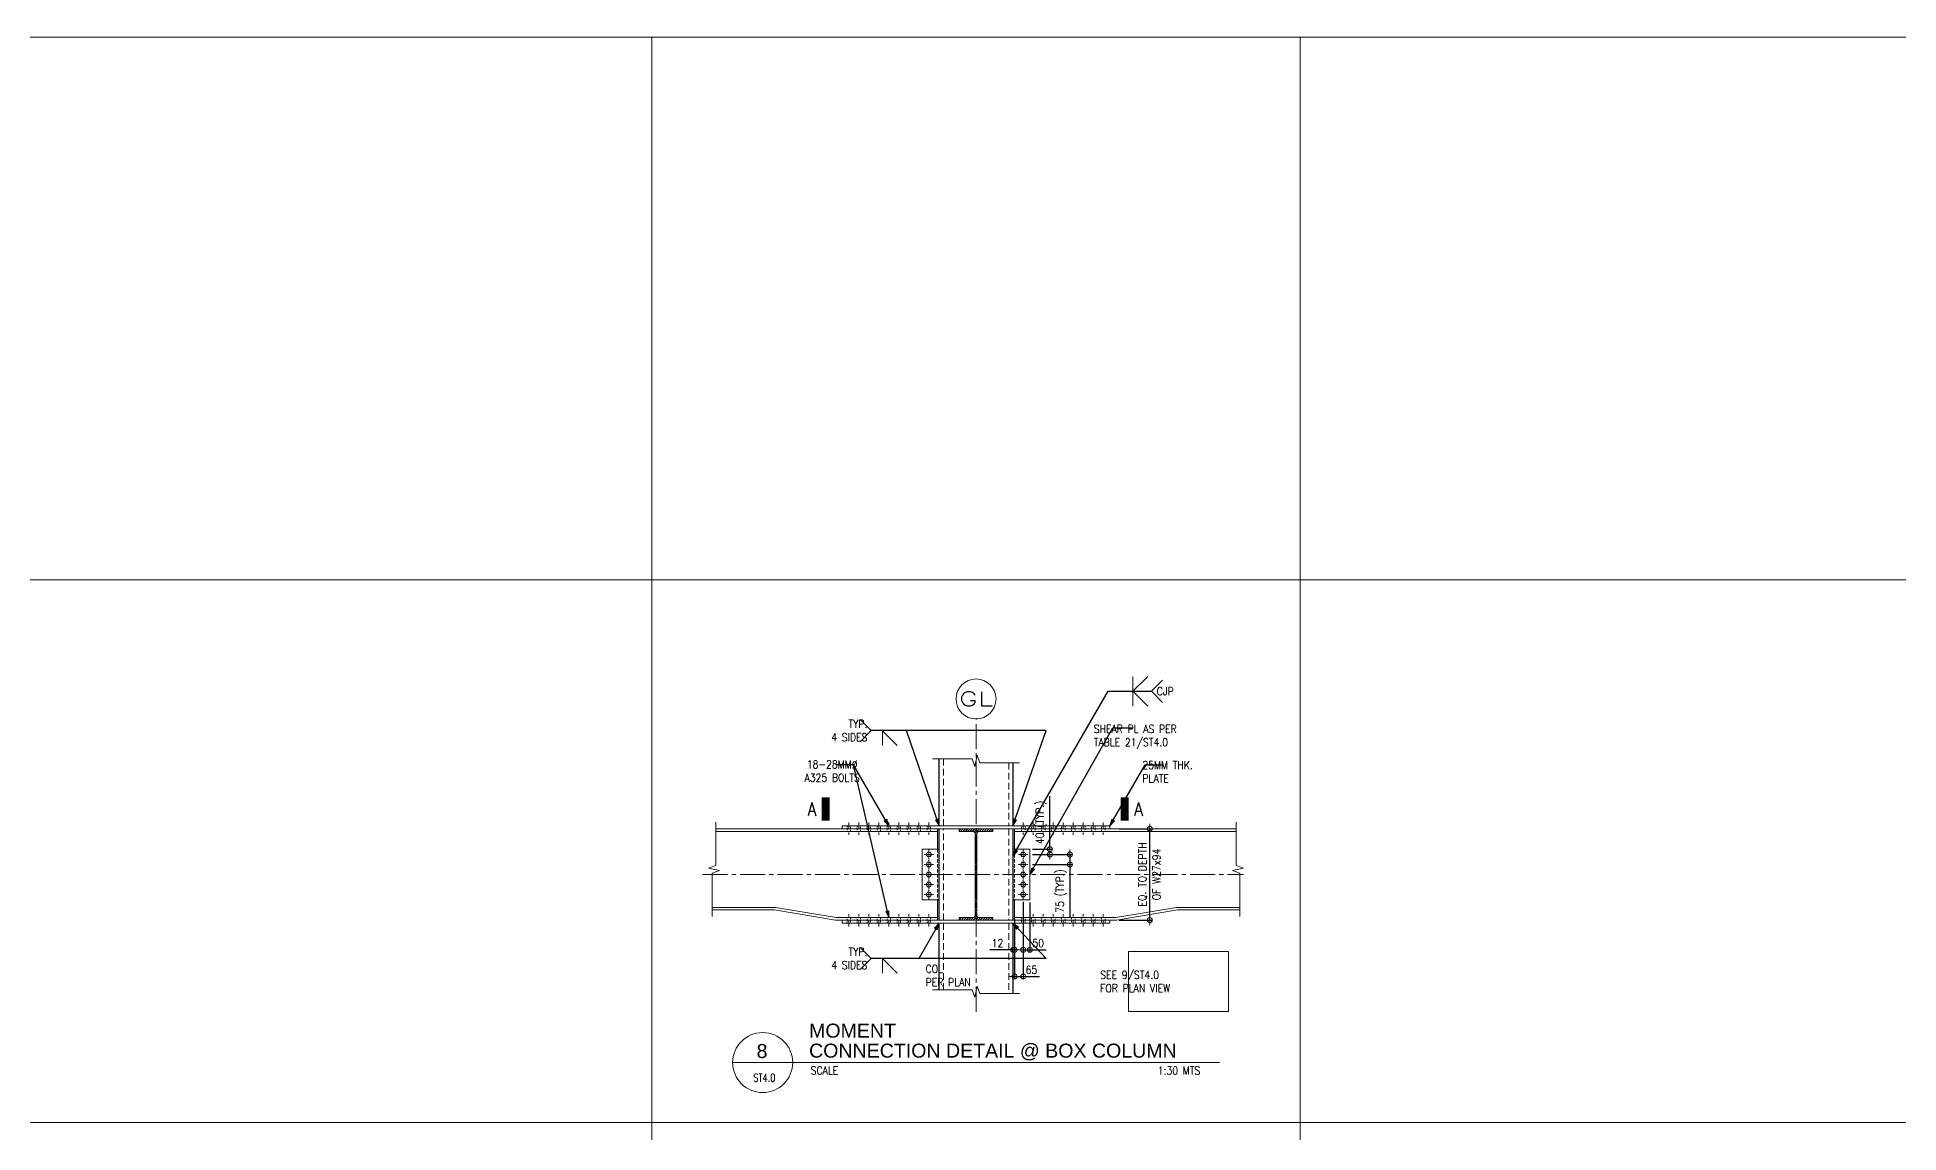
# Model space of a CAD drawing. Header units: millimetres. Extents: x 0 to 437400, y -4782 to 73710.
# Drawn here: x 78010 to 91969, y 12128 to 20340 of the extents above; entities that cross this region are included whole.
import ezdxf
from ezdxf.enums import TextEntityAlignment as Align

# ---------------------------------------------------------------- set-up
doc = ezdxf.new("R2010")
doc.units = ezdxf.units.MM
doc.header["$LTSCALE"] = 10
doc.header["$MEASUREMENT"] = 0
for name, pattern in [('CENTER', [50.8, 31.75, -6.35, 6.35, -6.35]), ('CENTER2', [1.125, 0.75, -0.125, 0.125, -0.125]), ('HIDDEN', [0.375, 0.25, -0.125]), ('PHANTOM2', [1.25, 0.625, -0.125, 0.125, -0.125, 0.125, -0.125])]:
    doc.linetypes.add(name, pattern=pattern)
doc.layers.get('0').update_dxf_attribs({"lineweight": 9})
for name, color, linetype, lineweight in [('.1 - NUMBER 8', 8, 'Continuous', 9), ('BOLT HOLES', 2, 'HIDDEN', 9), ('COLUMN', 5, 'Continuous', 30), ('DIM', 1, 'Continuous', 5), ('HATCH', 8, 'Continuous', 5), ('OUTLINE', 1, 'HIDDEN', 9), ('S-ANNO-DIMS', 1, 'Continuous', 5), ('S-Anno-Symb', 52, 'PHANTOM2', 9), ('S-Anno-Text', 52, 'Continuous', 15), ('S-ANNO-WELD', 1, 'Continuous', 9), ('S-BEAM-IDEN', 2, 'Continuous', 9), ('S-BRACE', 2, 'Continuous', 9), ('S-DETL-FAST', 40, 'Continuous', 9), ('S-Grid-iden', 52, 'Continuous', 9), ('S_GRID LINES', 252, 'Continuous', 5), ('S_PLATE', 2, 'Continuous', 15)]:
    doc.layers.add(name, color=color, linetype=linetype, lineweight=lineweight)
doc.layers.add('S-DETL-GRID', color=62, linetype='Continuous', lineweight=9, plot=False)
doc.styles.add('1', font='romans.shx', dxfattribs={"width": 0.85, "height": 60})
doc.styles.add('2', font='simplex.shx', dxfattribs={"width": 0.95, "height": 40})
doc.styles.add('200', font='simplex.shx', dxfattribs={"width": 0.85, "height": 40})
doc.styles.add('3', font='simplex.shx', dxfattribs={"width": 1.5, "height": 70})
doc.styles.add('SHEETNAME', font='simplex.shx', dxfattribs={"width": 0.75, "height": 200})
doc.styles.add('TITLE1', font='HELV.shx', dxfattribs={"height": 500})
doc.dimstyles.new('ESCA30', dxfattribs={"dimtxt": 60, "dimasz": 0.5, "dimexe": 20, "dimexo": 20, "dimgap": 20, "dimtad": 1, "dimdec": 0, "dimrnd": 1, "dimdsep": 46, "dimtxsty": '1', "dimblk1": 'ESCADIM_ARW', "dimblk2": 'ESCADIM_ARW', "dimsah": 1, "dimcen": 50, "dimclrd": 256, "dimclre": 256, "dimclrt": 52, "dimadec": 0, "dimazin": 0, "dimtfac": 1, "dimtdec": 0, "dimtofl": 0, "dimtmove": 0, "dimatfit": 3, "dimldrblk": 'ESCADIM_ARW', "dimfxl": 1, "dimtolj": 1, "dimtzin": 0, "dimarcsym": 0})
doc.dimstyles.new('ESCA_ARW$7', dxfattribs={"dimtxt": 200, "dimasz": 1, "dimexe": 100, "dimexo": 100, "dimgap": 100, "dimtad": 1, "dimdec": 0, "dimrnd": 1, "dimdsep": 46, "dimtxsty": '1', "dimblk1": 'dim_arw', "dimblk2": 'dim_arw', "dimsah": 1, "dimcen": 50, "dimclrd": 1, "dimclre": 256, "dimclrt": 52, "dimadec": 0, "dimazin": 0, "dimtfac": 1, "dimtofl": 0, "dimtmove": 0, "dimatfit": 3, "dimldrblk": 'dim_arw', "dimfxl": 1, "dimtolj": 1, "dimtzin": 0, "dimarcsym": 0})

# ---------------------------------------------------------------- blocks, each defined once
blk = doc.blocks.new('HBOLTP')
at = {"color": 0, "linetype": 'ByBlock'}
blk.add_lwpolyline([(-0.25, 0.43), (-0.5, 0), (-0.25, -0.43), (0.25, -0.43), (0.5, 0), (0.25, 0.43)], close=True, dxfattribs=at)
blk.add_circle((0, 0), 0.433, dxfattribs=at)
blk = doc.blocks.new('ESCADIM_ARW')
at = {"color": 9}
blk.add_line((75, 0), (-75, 0), dxfattribs=at)
blk.add_circle((0, 0), 37.5, dxfattribs=at)
blk = doc.blocks.new('*D166')
at = {"layer": 'Defpoints', "color": 0, "transparency": 16777216}
for p in [(86104, 14406), (86353, 14406), (86104, 13722)]:
    blk.add_point(p, dxfattribs=at)
at = {"layer": 'S-ANNO-DIMS', "lineweight": -2, "transparency": 16777216}
for p, q in [((86124, 14406), (86373, 14406)), ((86353, 13723), (86353, 14406)), ((86124, 13722), (86373, 13722))]:
    blk.add_line(p, q, dxfattribs=at)
at = {"layer": 'S-ANNO-DIMS', "lineweight": -2, "transparency": 16777216, "xscale": 0.5, "yscale": 0.5, "zscale": 0.5}
for p, rotation in [((86353, 14406), 90), ((86353, 13722), 270)]:
    blk.add_blockref('ESCADIM_ARW', p, dxfattribs=dict(at, rotation=rotation))
at = {"layer": 'S-ANNO-DIMS', "color": 52, "transparency": 16777216, "char_height": 60, "attachment_point": 5, "rotation": 90, "style": '1'}
for s, insert in [('\\A1;EQ. TO DEPTH', (86300, 14064)), ('\\A1;OF W27x94', (86403, 14064))]:
    blk.add_mtext(s, dxfattribs=dict(at, insert=insert))
blk = doc.blocks.new('dim_arw')
h = blk.add_hatch(color=256)
h.paths.add_polyline_path([(-126, 29), (0, 0), (-126, -29, -0.115681), (-133, 0, -0.115681)])
h.paths.add_polyline_path([(-249, 58), (-126, 29, 0.115681), (-133, 0, 0.115681), (-126, -29), (-249, -58)])
for p, q in [((0, 0), (-249, 58)), ((-249, 58), (-249, -58)), ((0, 0), (-249, -58))]:
    blk.add_line(p, q)
blk = doc.blocks.new('Grid')
at = {"layer": 'S-Grid-iden', "color": 1, "linetype": 'Continuous'}
blk.add_circle((0, 0), 500, dxfattribs=at)
at = {"layer": 'S-Grid-iden', "style": '3', "width": 1.5}
blk.add_attdef('GRIDTAG', text='', height=350, dxfattribs=at).set_placement((0, 0), align=Align.MIDDLE_CENTER)
blk = doc.blocks.new('*U11')
at = {"layer": 'S-ANNO-WELD'}
blk.add_lwpolyline([(0, 0), (0, -0.162), (0.162, 0)], dxfattribs=at)
blk = doc.blocks.new('*D188')
at = {"layer": 'Defpoints', "color": 0, "transparency": 16777216}
for p in [(85454, 14254), (85604, 14254), (85453, 14214)]:
    blk.add_point(p, dxfattribs=at)
at = {"layer": 'S-ANNO-DIMS', "lineweight": -2, "transparency": 16777216}
for p, q in [((85604, 14255), (85604, 14652)), ((85474, 14254), (85624, 14254)), ((85473, 14214), (85624, 14214)), ((85604, 14214), (85604, 14213))]:
    blk.add_line(p, q, dxfattribs=at)
at = {"layer": 'S-ANNO-DIMS', "lineweight": -2, "transparency": 16777216, "xscale": 0.5, "yscale": 0.5, "zscale": 0.5}
for p, rotation in [((85604, 14254), 270), ((85604, 14214), 90)]:
    blk.add_blockref('ESCADIM_ARW', p, dxfattribs=dict(at, rotation=rotation))
at = {"layer": 'S-ANNO-DIMS', "color": 52, "transparency": 16777216, "insert": (85538, 14454), "char_height": 60, "attachment_point": 5, "rotation": 90, "style": '1'}
blk.add_mtext('\\A1;40 (TYP.)', dxfattribs=at)
blk = doc.blocks.new('*D189')
at = {"layer": 'Defpoints', "color": 0, "transparency": 16777216}
for p in [(85453, 14214), (85453, 14139), (85754, 14139)]:
    blk.add_point(p, dxfattribs=at)
at = {"layer": 'S-ANNO-DIMS', "lineweight": -2, "transparency": 16777216}
for p, q in [((85473, 14214), (85774, 14214)), ((85473, 14139), (85774, 14139)), ((85754, 14214), (85754, 14140)), ((85754, 14139), (85754, 13742))]:
    blk.add_line(p, q, dxfattribs=at)
at = {"layer": 'S-ANNO-DIMS', "lineweight": -2, "transparency": 16777216, "xscale": 0.5, "yscale": 0.5, "zscale": 0.5}
for p, rotation in [((85754, 14214), 90), ((85754, 14139), 270)]:
    blk.add_blockref('ESCADIM_ARW', p, dxfattribs=dict(at, rotation=rotation))
at = {"layer": 'S-ANNO-DIMS', "color": 52, "transparency": 16777216, "insert": (85688, 13940), "char_height": 60, "attachment_point": 5, "rotation": 90, "style": '1'}
blk.add_mtext('\\A1;75 (TYP.)', dxfattribs=at)
blk = doc.blocks.new('*D190')
at = {"layer": 'Defpoints', "color": 0, "transparency": 16777216}
for p in [(85327, 13699), (85339, 13746), (85339, 13499)]:
    blk.add_point(p, dxfattribs=at)
at = {"layer": 'S-ANNO-DIMS', "lineweight": -2, "transparency": 16777216}
for p, q in [((85339, 13726), (85339, 13479)), ((85327, 13679), (85327, 13479)), ((85327, 13499), (85153, 13499)), ((85339, 13499), (85340, 13499))]:
    blk.add_line(p, q, dxfattribs=at)
at = {"layer": 'S-ANNO-DIMS', "lineweight": -2, "transparency": 16777216, "xscale": 0.5, "yscale": 0.5, "zscale": 0.5}
blk.add_blockref('ESCADIM_ARW', (85327, 13499), dxfattribs=at)
at = {"layer": 'S-ANNO-DIMS', "lineweight": -2, "transparency": 16777216, "xscale": 0.5, "yscale": 0.5, "zscale": 0.5, "rotation": 180}
blk.add_blockref('ESCADIM_ARW', (85339, 13499), dxfattribs=at)
at = {"layer": 'S-ANNO-DIMS', "color": 52, "transparency": 16777216, "insert": (85211, 13549), "char_height": 60, "attachment_point": 5, "style": '1'}
blk.add_mtext('\\A1;12', dxfattribs=at)
blk = doc.blocks.new('*D191')
at = {"layer": 'Defpoints', "color": 0, "transparency": 16777216}
for p in [(85404, 13880), (85339, 13746), (85404, 13299)]:
    blk.add_point(p, dxfattribs=at)
at = {"layer": 'S-ANNO-DIMS', "lineweight": -2, "transparency": 16777216}
for p, q in [((85404, 13860), (85404, 13279)), ((85339, 13726), (85339, 13279)), ((85339, 13299), (85404, 13299)), ((85404, 13299), (85525, 13299))]:
    blk.add_line(p, q, dxfattribs=at)
at = {"layer": 'S-ANNO-DIMS', "lineweight": -2, "transparency": 16777216, "xscale": 0.5, "yscale": 0.5, "zscale": 0.5, "rotation": 180}
blk.add_blockref('ESCADIM_ARW', (85339, 13299), dxfattribs=at)
at = {"layer": 'S-ANNO-DIMS', "lineweight": -2, "transparency": 16777216, "xscale": 0.5, "yscale": 0.5, "zscale": 0.5}
blk.add_blockref('ESCADIM_ARW', (85404, 13299), dxfattribs=at)
at = {"layer": 'S-ANNO-DIMS', "color": 52, "transparency": 16777216, "insert": (85465, 13349), "char_height": 60, "attachment_point": 5, "style": '1'}
blk.add_mtext('\\A1;65', dxfattribs=at)
blk = doc.blocks.new('*D192')
at = {"layer": 'Defpoints', "color": 0, "transparency": 16777216}
for p in [(85404, 13880), (85454, 13874), (85454, 13499)]:
    blk.add_point(p, dxfattribs=at)
at = {"layer": 'S-ANNO-DIMS', "lineweight": -2, "transparency": 16777216}
for p, q in [((85404, 13860), (85404, 13479)), ((85454, 13854), (85454, 13479)), ((85405, 13499), (85454, 13499)), ((85454, 13499), (85577, 13499))]:
    blk.add_line(p, q, dxfattribs=at)
at = {"layer": 'S-ANNO-DIMS', "lineweight": -2, "transparency": 16777216, "xscale": 0.5, "yscale": 0.5, "zscale": 0.5, "rotation": 180}
blk.add_blockref('ESCADIM_ARW', (85404, 13499), dxfattribs=at)
at = {"layer": 'S-ANNO-DIMS', "lineweight": -2, "transparency": 16777216, "xscale": 0.5, "yscale": 0.5, "zscale": 0.5}
blk.add_blockref('ESCADIM_ARW', (85454, 13499), dxfattribs=at)
at = {"layer": 'S-ANNO-DIMS', "color": 52, "transparency": 16777216, "insert": (85516, 13549), "char_height": 60, "attachment_point": 5, "style": '1'}
blk.add_mtext('\\A1;50', dxfattribs=at)

msp = doc.modelspace()

# ---------------------------------------------------------------- hatches: boundary and pattern name
at = {"layer": 'HATCH', "linetype": 'Continuous', "ltscale": 20}
h = msp.add_hatch(dxfattribs=at)
h.set_pattern_fill('ANSI31', color=251, scale=100, style=0)
h.set_pattern_definition([(45, (3e-11, 7641.634), (-8.8388348, 8.8388348), [])])
edge = h.paths.add_edge_path()
edge.add_line((85050, 13722.3), (84923.1, 13722.3))
edge.add_line((84923.1, 13722.3), (84923.1, 13741.2))
edge.add_line((84923.1, 13741.2), (85026.2, 13741.2))
edge.add_arc((85026.2, 13758.8), 17.6, 270, 360)
edge.add_line((85043.8, 13758.8), (85043.8, 14369.5))
edge.add_arc((85026.2, 14369.5), 17.6, 0, 90)
edge.add_line((85026.2, 14387.1), (84923.1, 14387.1))
edge.add_line((84923.1, 14387.1), (84923.1, 14406.1))
edge.add_line((84923.1, 14406.1), (85176.9, 14406.1))
edge.add_line((85176.9, 14406.1), (85176.9, 14387.1))
edge.add_line((85176.9, 14387.1), (85073.8, 14387.1))
edge.add_arc((85073.8, 14369.5), 17.6, 90, 180)
edge.add_line((85056.2, 14369.5), (85056.2, 13758.8))
edge.add_arc((85073.8, 13758.8), 17.6, 180, 270)
edge.add_line((85073.8, 13741.2), (85176.9, 13741.2))
edge.add_line((85176.9, 13741.2), (85176.9, 13722.3))
edge.add_line((85176.9, 13722.3), (85050, 13722.3))

# ---------------------------------------------------------------- linework, layer by layer
at = {"layer": '.1 - NUMBER 8', "linetype": 'HIDDEN', "ltscale": 20}
for p, q in [((84805, 14429.7), (84805, 14929.7)), ((85295, 14901.9), (85295, 14429.7)), ((84805, 13722.3), (84805, 14406.1)), ((85295, 14406.1), (85295, 13722.3)), ((84805, 13198.7), (84805, 13698.7)), ((85295, 13698.7), (85295, 13170.9))]:
    msp.add_line(p, q, dxfattribs=at)
at = {"color": 1}
for points in [[(84723, 14929.7), (85022.2, 14929.7), (85040.5, 14874.1), (85059.5, 14957.5), (85077.8, 14901.9), (85377, 14901.9)], [(83071, 13748.5), (83071, 14074.5), (83126.6, 14092.8), (83043.2, 14111.8), (83098.8, 14130.1), (83098.8, 14456.1)], [(87029, 13748.5), (87029, 14074.5), (86973.4, 14092.8), (87056.8, 14111.8), (87001.2, 14130.1), (87001.2, 14456.1)], [(85377, 13170.9), (85077.8, 13170.9), (85059.5, 13226.5), (85040.5, 13143.1), (85022.2, 13198.7), (84723, 13198.7)]]:
    msp.add_lwpolyline(points, dxfattribs=at)
at = {"layer": 'BOLT HOLES', "linetype": 'HIDDEN', "ltscale": 5}
for points in [[(84082.5, 14387.1), (84109.5, 14387.1), (84109.5, 14429.7), (84082.5, 14429.7)], [(84157.5, 14387.1), (84184.5, 14387.1), (84184.5, 14429.7), (84157.5, 14429.7)], [(84232.5, 14387.1), (84259.5, 14387.1), (84259.5, 14429.7), (84232.5, 14429.7)], [(84307.5, 14387.1), (84334.5, 14387.1), (84334.5, 14429.7), (84307.5, 14429.7)], [(84382.5, 14387.1), (84409.5, 14387.1), (84409.5, 14429.7), (84382.5, 14429.7)], [(84457.5, 14387.1), (84484.5, 14387.1), (84484.5, 14429.7), (84457.5, 14429.7)], [(84532.5, 14387.1), (84559.5, 14387.1), (84559.5, 14429.7), (84532.5, 14429.7)], [(84607.5, 14387.1), (84634.5, 14387.1), (84634.5, 14429.7), (84607.5, 14429.7)], [(84682.5, 14387.1), (84709.5, 14387.1), (84709.5, 14429.7), (84682.5, 14429.7)], [(85417.5, 14387.1), (85390.5, 14387.1), (85390.5, 14429.7), (85417.5, 14429.7)], [(85492.5, 14387.1), (85465.5, 14387.1), (85465.5, 14429.7), (85492.5, 14429.7)], [(85567.5, 14387.1), (85540.5, 14387.1), (85540.5, 14429.7), (85567.5, 14429.7)], [(85642.5, 14387.1), (85615.5, 14387.1), (85615.5, 14429.7), (85642.5, 14429.7)], [(85717.5, 14387.1), (85690.5, 14387.1), (85690.5, 14429.7), (85717.5, 14429.7)], [(85792.5, 14387.1), (85765.5, 14387.1), (85765.5, 14429.7), (85792.5, 14429.7)], [(85867.5, 14387.1), (85840.5, 14387.1), (85840.5, 14429.7), (85867.5, 14429.7)], [(85942.5, 14387.1), (85915.5, 14387.1), (85915.5, 14429.7), (85942.5, 14429.7)], [(86017.5, 14387.1), (85990.5, 14387.1), (85990.5, 14429.7), (86017.5, 14429.7)], [(84082.5, 13741.2), (84109.5, 13741.2), (84109.5, 13698.7), (84082.5, 13698.7)], [(84157.5, 13741.2), (84184.5, 13741.2), (84184.5, 13698.7), (84157.5, 13698.7)], [(84232.5, 13741.2), (84259.5, 13741.2), (84259.5, 13698.7), (84232.5, 13698.7)], [(84307.5, 13741.2), (84334.5, 13741.2), (84334.5, 13698.7), (84307.5, 13698.7)], [(84382.5, 13741.2), (84409.5, 13741.2), (84409.5, 13698.7), (84382.5, 13698.7)], [(84457.5, 13741.2), (84484.5, 13741.2), (84484.5, 13698.7), (84457.5, 13698.7)], [(84532.5, 13741.2), (84559.5, 13741.2), (84559.5, 13698.7), (84532.5, 13698.7)], [(84607.5, 13741.2), (84634.5, 13741.2), (84634.5, 13698.7), (84607.5, 13698.7)], [(84682.5, 13741.2), (84709.5, 13741.2), (84709.5, 13698.7), (84682.5, 13698.7)], [(85417.5, 13741.2), (85390.5, 13741.2), (85390.5, 13698.7), (85417.5, 13698.7)], [(85492.5, 13741.2), (85465.5, 13741.2), (85465.5, 13698.7), (85492.5, 13698.7)], [(85567.5, 13741.2), (85540.5, 13741.2), (85540.5, 13698.7), (85567.5, 13698.7)], [(85642.5, 13741.2), (85615.5, 13741.2), (85615.5, 13698.7), (85642.5, 13698.7)], [(85717.5, 13741.2), (85690.5, 13741.2), (85690.5, 13698.7), (85717.5, 13698.7)], [(85792.5, 13741.2), (85765.5, 13741.2), (85765.5, 13698.7), (85792.5, 13698.7)], [(85867.5, 13741.2), (85840.5, 13741.2), (85840.5, 13698.7), (85867.5, 13698.7)], [(85942.5, 13741.2), (85915.5, 13741.2), (85915.5, 13698.7), (85942.5, 13698.7)], [(86017.5, 13741.2), (85990.5, 13741.2), (85990.5, 13698.7), (86017.5, 13698.7)]]:
    msp.add_lwpolyline(points, close=True, dxfattribs=at)
at = {"layer": 'COLUMN', "ltscale": 0.5}
for p, q in [((84773, 14429.7), (84773, 14929.7)), ((85327, 14901.9), (85327, 14429.7)), ((84773, 13722.3), (84773, 14406.1)), ((85327, 14406.1), (85327, 13722.3)), ((84773, 13198.7), (84773, 13698.7)), ((85327, 13698.7), (85327, 13170.9))]:
    msp.add_line(p, q, dxfattribs=at)
at = {"layer": 'OUTLINE', "linetype": 'HIDDEN', "ltscale": 10}
for p, q in [((84761, 14254.2), (84761, 13874.2)), ((85339, 14254.2), (85339, 13874.2))]:
    msp.add_line(p, q, dxfattribs=at)
at = {"layer": 'S-ANNO-DIMS'}
for p, q in [((83098.8, 14388.8), (83098.8, 14388.8)), ((83098.8, 14388.8), (83098.8, 14388.8)), ((87001.2, 14388.8), (87001.2, 14388.8)), ((83098.8, 13815.8), (83098.8, 13815.8)), ((87001.2, 13815.8), (87001.2, 13815.8))]:
    msp.add_line(p, q, dxfattribs=at)
at = {"layer": 'S-ANNO-DIMS', "linetype": 'CENTER2'}
for p, q in [((84696, 14248.5), (84696, 14179.8)), ((85404, 14248.5), (85404, 14179.8)), ((84661.6, 14214.2), (84730.4, 14214.2)), ((84661.6, 14139.2), (84730.4, 14139.2)), ((84696, 14173.5), (84696, 14104.8)), ((85438.4, 14214.2), (85369.6, 14214.2)), ((85438.4, 14139.2), (85369.6, 14139.2)), ((85404, 14173.5), (85404, 14104.8)), ((84661.6, 14064.2), (84730.4, 14064.2)), ((84661.6, 13989.2), (84730.4, 13989.2)), ((84696, 14098.5), (84696, 14029.8)), ((84696, 14023.5), (84696, 13954.8)), ((85438.4, 14064.2), (85369.6, 14064.2)), ((85438.4, 13989.2), (85369.6, 13989.2)), ((85404, 14098.5), (85404, 14029.8)), ((85404, 14023.5), (85404, 13954.8)), ((84661.6, 13914.2), (84730.4, 13914.2)), ((84696, 13948.5), (84696, 13879.8)), ((85438.4, 13914.2), (85369.6, 13914.2)), ((85404, 13948.5), (85404, 13879.8))]:
    msp.add_line(p, q, dxfattribs=at)
at = {"layer": 'S-Anno-Symb', "linetype": 'CENTER', "ltscale": 0.5}
msp.add_lwpolyline([(83922.7, 14643.1, 0, 0, 0), (86165, 14643.1, 58.8, 58.8, 0), (86165, 14466.6, 0, 0, 0)], format="xyseb", dxfattribs=at)
at = {"layer": 'S-Anno-Symb', "linetype": 'CENTER'}
msp.add_lwpolyline([(83922.7, 14643.1, 58.8, 58.8, 0), (83922.7, 14466.6, 0, 0, 0)], format="xyseb", dxfattribs=at)
at = {"layer": 'S-Anno-Text', "color": 1}
msp.add_line((83225, 12654), (86875, 12654), dxfattribs=at)
msp.add_lwpolyline([(86192.9, 13036.4), (86942.9, 13036.4), (86942.9, 13486.2), (86192.9, 13486.2)], close=True, dxfattribs=at)
msp.add_circle((83450, 12654), 225, dxfattribs=at)
at = {"layer": 'S-ANNO-WELD'}
for points in [[(86448.2, 15520.4), (86365.2, 15437.4), (86448.2, 15354.3)], [(84181.3, 15225.1), (84264.4, 15142), (84181.3, 15059)], [(84181.3, 13517.6), (84264.4, 13434.5), (84181.3, 13351.4)]]:
    msp.add_lwpolyline(points, dxfattribs=at)
at = {"layer": 'S-BEAM-IDEN', "ltscale": 0.25}
for p, q in [((84761, 14387.1), (83098.8, 14387.1)), ((85339, 14387.1), (87001.2, 14387.1)), ((83071, 13815.8), (83546, 13815.8)), ((83546, 13815.8), (84001.5, 13741.2)), ((84761, 13741.2), (84001.5, 13741.2)), ((85339, 13741.2), (86098.5, 13741.2)), ((86554, 13815.8), (86098.5, 13741.2)), ((87029, 13815.8), (86554, 13815.8))]:
    msp.add_line(p, q, dxfattribs=at)
for points in [[(83098.8, 14406.1), (84761, 14406.1), (84761, 14254.2)], [(87001.2, 14406.1), (85339, 14406.1), (85339, 14254.2)], [(84761, 13874.2), (84761, 13722.3), (83996, 13722.3)], [(85339, 13874.2), (85339, 13722.3), (86104, 13722.3)], [(83996, 13722.3), (83538.8, 13798.5), (83071, 13798.5)], [(86104, 13722.3), (86561.2, 13798.5), (87029, 13798.5)]]:
    msp.add_lwpolyline(points, dxfattribs=at)
msp.add_lwpolyline([(85050, 13722.3), (84923.1, 13722.3), (84923.1, 13741.2), (85026.2, 13741.2, 0.4142136), (85043.8, 13758.8), (85043.8, 14369.5, 0.4142136), (85026.2, 14387.1), (84923.1, 14387.1), (84923.1, 14406.1), (85176.9, 14406.1), (85176.9, 14387.1), (85073.8, 14387.1, 0.4142136), (85056.2, 14369.5), (85056.2, 13758.8, 0.4142136), (85073.8, 13741.2), (85176.9, 13741.2), (85176.9, 13722.3), (85050, 13722.3)], format="xyb", dxfattribs=at)
at = {"layer": 'S-BRACE', "color": 254, "ltscale": 0.05}
for points in [[(84773, 13874.2), (84646, 13874.2), (84646, 14254.2), (84773, 14254.2)], [(85327, 13874.2), (85454, 13874.2), (85454, 14254.2), (85327, 14254.2)]]:
    msp.add_lwpolyline(points, close=True, dxfattribs=at)
at = {"layer": 'S-DETL-GRID'}
for p, q in [((82620, 20340), (82620, 0)), ((87480, 20340), (87480, 0)), ((102060, 16272), (72900, 16272)), ((102060, 12204), (72900, 12204))]:
    msp.add_line(p, q, dxfattribs=at)
at = {"layer": 'S-DETL-GRID', "color": 252}
msp.add_lwpolyline([(72900, 20340), (102060, 20340), (102060, 0), (72900, 0)], close=True, dxfattribs=at)
at = {"layer": 'S_GRID LINES', "color": 252, "linetype": 'CENTER2', "ltscale": 25}
for p, q in [((85050, 13034.8), (85050, 15229.7)), ((82999, 14064.2), (87055.8, 14064.2))]:
    msp.add_line(p, q, dxfattribs=at)
at = {"layer": 'S_GRID LINES', "color": 251, "linetype": 'HIDDEN', "ltscale": 20}
for p, q in [((84096, 14454.7), (84096, 14362.1)), ((84171, 14454.7), (84171, 14362.1)), ((84246, 14454.7), (84246, 14362.1)), ((84321, 14454.7), (84321, 14362.1)), ((84396, 14454.7), (84396, 14362.1)), ((84471, 14454.7), (84471, 14362.1)), ((84546, 14454.7), (84546, 14362.1)), ((84621, 14454.7), (84621, 14362.1)), ((84696, 14454.7), (84696, 14362.1)), ((85404, 14454.7), (85404, 14362.1)), ((85479, 14454.7), (85479, 14362.1)), ((85554, 14454.7), (85554, 14362.1)), ((85629, 14454.7), (85629, 14362.1)), ((85704, 14454.7), (85704, 14362.1)), ((85779, 14454.7), (85779, 14362.1)), ((85854, 14454.7), (85854, 14362.1)), ((85929, 14454.7), (85929, 14362.1)), ((86004, 14454.7), (86004, 14362.1)), ((84096, 13673.7), (84096, 13766.2)), ((84171, 13673.7), (84171, 13766.2)), ((84246, 13673.7), (84246, 13766.2)), ((84321, 13673.7), (84321, 13766.2)), ((84396, 13673.7), (84396, 13766.2)), ((84471, 13673.7), (84471, 13766.2)), ((84546, 13673.7), (84546, 13766.2)), ((84621, 13673.7), (84621, 13766.2)), ((84696, 13673.7), (84696, 13766.2)), ((85404, 13673.7), (85404, 13766.2)), ((85479, 13673.7), (85479, 13766.2)), ((85554, 13673.7), (85554, 13766.2)), ((85629, 13673.7), (85629, 13766.2)), ((85704, 13673.7), (85704, 13766.2)), ((85779, 13673.7), (85779, 13766.2)), ((85854, 13673.7), (85854, 13766.2)), ((85929, 13673.7), (85929, 13766.2)), ((86004, 13673.7), (86004, 13766.2))]:
    msp.add_line(p, q, dxfattribs=at)
at = {"layer": 'S_PLATE', "color": 3, "linetype": 'Continuous', "ltscale": 20}
for points in [[(84046, 14406.1), (86054, 14406.1), (86054, 14429.7), (84046, 14429.7)], [(84046, 13722.3), (86054, 13722.3), (86054, 13698.7), (84046, 13698.7)]]:
    msp.add_lwpolyline(points, close=True, dxfattribs=at)

# ---------------------------------------------------------------- block references
at = {"layer": 'S-ANNO-WELD', "xscale": 682.6666666666978, "yscale": 682.6666666666978, "zscale": 682.6666666666978}
msp.add_blockref('*U11', (86226.7, 15548.1), dxfattribs=at)
at = {"layer": 'S-ANNO-WELD', "xscale": -682.6666666666978, "rotation": 180}
for p, yscale, zscale in [((86226.7, 15326.6), 682.6666666666978, 682.6666666666978), ((84347.5, 15031.3), 682.6666666666629, 682.6666666666666), ((84347.5, 13323.7), 682.6666666666629, 682.6666666666666)]:
    msp.add_blockref('*U11', p, dxfattribs=dict(at, yscale=yscale, zscale=zscale))
at = {"layer": 'S-DETL-FAST', "linetype": 'ByBlock', "yscale": 38.97000000008848, "zscale": 38.97000000008848}
for p, xscale in [((84696, 14214.2), -38.97000000008848), ((84696, 14139.2), -38.97000000008848), ((85404, 14214.2), 38.97000000008848), ((85404, 14139.2), 38.97000000008848), ((84696, 14064.2), -38.97000000008848), ((84696, 13989.2), -38.97000000008848), ((85404, 14064.2), 38.97000000008848), ((85404, 13989.2), 38.97000000008848), ((84696, 13914.2), -38.97000000008848), ((85404, 13914.2), 38.97000000008848)]:
    msp.add_blockref('HBOLTP', p, dxfattribs=dict(at, xscale=xscale))
at = {"layer": 'S-Grid-iden', "xscale": 0.3000000000029104, "yscale": 0.3000000000029104, "zscale": 0.3000000000029104}
msp.add_blockref('Grid', (85050, 15379.7), dxfattribs=at).add_auto_attribs({'GRIDTAG': 'GL'})

# ---------------------------------------------------------------- texts
at = {"layer": 'DIM', "color": 52, "char_height": 60, "attachment_point": 5, "style": '1'}
for s, insert in [('\\A1;\\pxql;CJP', (86468.8, 15437.4)), ('\\A1;\\pxqr;TYP.\\P4 SIDES', (84100, 15142)), ('\\A1;\\pxql;SHEAR PL AS PER \\PTABLE 21/ST4.0', (86261.4, 15094.8)), ('\\A1;18-28MM∅\\PA325 BOLTS', (83971.1, 14839.3)), ('\\A1;\\pxql;25MM THK.\\PPLATE', (86486.4, 14834.2)), ('\\A1;\\pxqr;TYP.\\P4 SIDES', (84100, 13434.5)), ('\\A1;\\pxql;COL \\PPER PLAN', (84841.3, 13305.8)), ('\\A1;\\pxql;SEE 9/ST4.0\\PFOR PLAN VIEW', (86242.9, 13261.3))]:
    msp.add_mtext(s, dxfattribs=dict(at, insert=insert))
at = {"layer": 'DIM', "color": 3, "char_height": 100, "attachment_point": 5, "style": '200'}
for insert in [(83819.8, 14554.4), (86268, 14554.4)]:
    msp.add_mtext('\\A1;A', dxfattribs=dict(at, insert=insert))
at = {"layer": 'S-Anno-Text', "color": 5, "style": 'TITLE1'}
for s, p in [('MOMENT', (83798.1, 12840.8)), ('CONNECTION DETAIL @ BOX COLUMN', (83798.1, 12690.8))]:
    msp.add_text(s, height=105, dxfattribs=at).set_placement(p)
msp.add_text('8', height=105, dxfattribs=at).set_placement((83445.3, 12688), align=Align.CENTER)
at = {"layer": 'S-Anno-Text', "style": 'SHEETNAME', "width": 0.75}
msp.add_text('ST4.0', height=60, dxfattribs=at).set_placement((83462.6, 12510.6), align=Align.CENTER)
at = {"layer": 'S-Anno-Text', "style": '2', "width": 0.85}
msp.add_text('SCALE', height=60, dxfattribs=at).set_placement((83810, 12564))
msp.add_text('1:30 MTS', height=60, dxfattribs=at).set_placement((86731.3, 12564), align=Align.RIGHT)

# ---------------------------------------------------------------- dimensions: what is measured, and where the dimension line sits
at = {"layer": 'S-ANNO-DIMS'}
for base, p2, angle, picture, middle in [((85604, 14254.2), (85454, 14254.2), 90, '*D188', (85604, 14453.7)), ((85754, 14139.2), (85453.4, 14139.2), 270, '*D189', (85754, 13940.2))]:
    dim = msp.add_linear_dim(base=base, p1=(85453.4, 14214.2), p2=p2, angle=angle, text='<> (TYP.)', dimstyle='ESCA30', dxfattribs=at)
    dim.commit()
    dim.dimension.update_dxf_attribs({"geometry": picture, "text_midpoint": middle, "dimtype": 160})
dim = msp.add_linear_dim(base=(86353.1, 14406.1), p1=(86104, 13722.3), p2=(86104, 14406.1), angle=90, text='EQ. TO DEPTH\\XOF W27x94', dimstyle='ESCA30', dxfattribs=at)
dim.commit()
dim.dimension.update_dxf_attribs({"geometry": '*D166', "text_midpoint": (86353.1, 14064.2)})
for base, p1, p2, picture, middle in [((85404, 13298.6656), (85338.5332, 13745.9096), (85404, 13879.7942), '*D191', (85464.5714, 13348.6656)), ((85454, 13498.7), (85404, 13879.8), (85454, 13874.2), '*D192', (85515.8, 13548.7))]:
    dim = msp.add_linear_dim(base=base, p1=p1, p2=p2, dimstyle='ESCA30', dxfattribs=at)
    dim.commit()
    dim.dimension.update_dxf_attribs({"geometry": picture, "text_midpoint": middle})
dim = msp.add_linear_dim(base=(85338.5332, 13498.6656), p1=(85327, 13698.6656), p2=(85338.5332, 13745.9096), dimstyle='ESCA30', dxfattribs=at)
dim.commit()
dim.dimension.update_dxf_attribs({"geometry": '*D190', "text_midpoint": (85210.7143, 13498.6656), "dimtype": 160})

# ---------------------------------------------------------------- leaders
at = {"layer": 'S-Anno-Text'}
for points in [[(85327, 14202), (86040.3, 15437.4), (86365.2, 15437.4)], [(84773, 14429.7), (84529, 15142), (84264.4, 15142)], [(85327, 14429.7), (85577, 15142), (84264.4, 15142)], [(85454, 14064.2), (86075, 15164.1), (86226.7, 15164.1)], [(84396, 14429.7), (84132.2, 14886.7), (83998.3, 14886.7)], [(84396, 13741.2), (84132.2, 14886.7), (83998.3, 14886.7)], [(86054, 14429.7), (86317.8, 14886.7), (86451.7, 14886.7)], [(84773, 13698.7), (84620.5, 13434.5), (84264.4, 13434.5)], [(85327, 13698.7), (85577, 13434.5), (84264.4, 13434.5)]]:
    msp.add_leader(points, dimstyle='ESCA_ARW$7', override={"dimscale": 0.4, "dimasz": 0.5}, dxfattribs=at)

doc.saveas('drawing.dxf')
